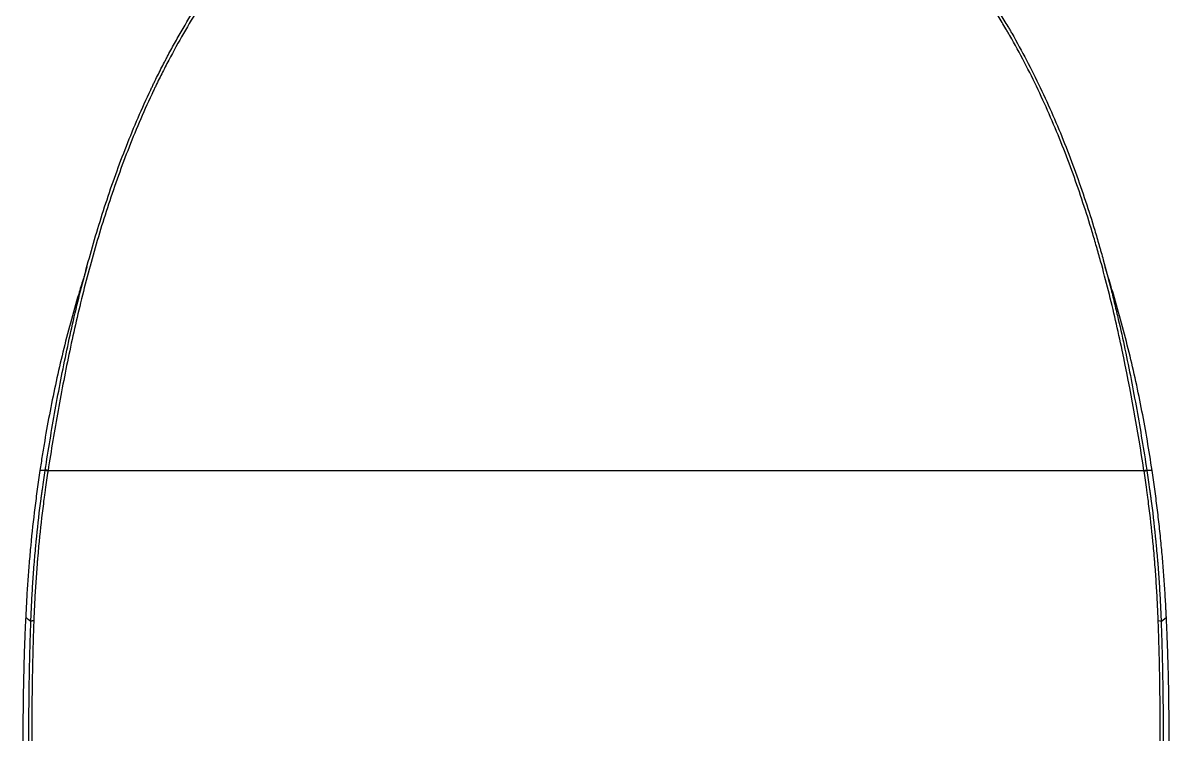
# Model space of a CAD drawing. Header units: millimetres. Extents: x -33000 to 294000, y 0 to 42408.
# Drawn here: x 240033 to 240429.5, y 16913.7 to 17159.7 of the extents above; entities that cross this region are included whole.
import ezdxf

# ---------------------------------------------------------------- set-up
doc = ezdxf.new("R2010")
doc.units = ezdxf.units.MM
doc.header["$LTSCALE"] = 50
doc.layers.add('arch', color=8, linetype='Continuous')

# ---------------------------------------------------------------- blocks, each defined once
blk = doc.blocks.new('A$C154C3404')
at = {"linetype": 'Continuous'}
blk.add_line((-408.12, 195.5), (-409.52, 197.31), dxfattribs=at)
blk.add_ellipse((-408.07, 194.5), major_axis=(0.039, -0.999), ratio=0.187894, start_param=3.19007, end_param=4.704965, dxfattribs=at)
for points, knots in [([(-369.45, 198.25), (-372.71, 198.26), (-375.99, 198.24), (-382.59, 198.17), (-385.91, 198.11), (-392.59, 197.96), (-395.95, 197.86), (-400.17, 197.71), (-401.02, 197.68), (-402.71, 197.61), (-403.56, 197.58), (-406.11, 197.47), (-407.81, 197.4), (-409.52, 197.31)], [0, 0, 0, 0, 0.25, 0.25, 0.5, 0.5, 0.75, 0.75, 0.8125, 0.8125, 0.875, 0.875, 1, 1, 1, 1]), ([(-434.4, 195.57), (-436.56, 195.36), (-438.73, 195.13), (-443.05, 194.66), (-445.21, 194.41), (-449.52, 193.88), (-451.68, 193.6), (-455.99, 193.01), (-458.14, 192.7), (-460.29, 192.38)], [0, 0, 0, 0, 0.25, 0.25, 0.5, 0.5, 0.75, 0.75, 1, 1, 1, 1]), ([(-460.29, 190.57), (-458.11, 190.91), (-455.94, 191.23), (-453.22, 191.6), (-452.67, 191.68), (-451.58, 191.83), (-449.95, 192.04), (-448.32, 192.25), (-442.87, 192.93), (-438.52, 193.4), (-433.07, 193.91), (-431.98, 194.01), (-430.35, 194.15), (-429.8, 194.2), (-428.72, 194.29), (-427.08, 194.42), (-425.45, 194.54), (-423.28, 194.7), (-422.19, 194.77), (-418.94, 194.98), (-416.77, 195.1), (-412.44, 195.32), (-410.28, 195.41), (-408.12, 195.5)], [0, 0, 0, 0, 0.125, 0.125, 0.15625, 0.15625, 0.1875, 0.25, 0.25, 0.5, 0.5, 0.5625, 0.5625, 0.59375, 0.59375, 0.625, 0.6875, 0.6875, 0.75, 0.75, 0.875, 0.875, 1, 1, 1, 1]), ([(-408.26, 194.5), (-410.41, 194.42), (-412.56, 194.32), (-416.87, 194.1), (-419.02, 193.98), (-422.26, 193.77), (-423.34, 193.7), (-425.5, 193.55), (-427.12, 193.42), (-428.75, 193.29), (-429.83, 193.2), (-430.37, 193.16), (-432, 193.02), (-433.08, 192.92), (-438.49, 192.41), (-442.83, 191.94), (-448.24, 191.26), (-449.87, 191.05), (-451.49, 190.84), (-452.58, 190.69), (-453.12, 190.62), (-455.83, 190.24), (-457.99, 189.92), (-460.15, 189.58)], [0, 0, 0, 0, 0.125, 0.125, 0.25, 0.25, 0.3125, 0.3125, 0.375, 0.40625, 0.40625, 0.4375, 0.4375, 0.5, 0.5, 0.75, 0.75, 0.8125, 0.84375, 0.84375, 0.875, 0.875, 1, 1, 1, 1]), ([(-409.52, 197.31), (-410.04, 197.29), (-410.55, 197.26), (-411.59, 197.21), (-412.11, 197.18), (-413.66, 197.1), (-414.69, 197.05), (-417.8, 196.87), (-419.87, 196.74), (-422.99, 196.53), (-424.02, 196.45), (-426.1, 196.29), (-427.13, 196.21), (-430.25, 195.95), (-432.32, 195.77), (-434.4, 195.57)], [0, 0, 0, 0, 0.0625, 0.0625, 0.125, 0.125, 0.25, 0.25, 0.5, 0.5, 0.625, 0.625, 0.75, 0.75, 1, 1, 1, 1]), ([(-366.19, 195.19), (-369.63, 195.2), (-373.08, 195.2), (-380.03, 195.15), (-383.52, 195.11), (-388.78, 195.03), (-390.54, 195), (-394.06, 194.92), (-395.82, 194.88), (-398.48, 194.81), (-399.36, 194.79), (-401.14, 194.74), (-402.03, 194.71), (-404.69, 194.63), (-406.47, 194.57), (-408.26, 194.5)], [0, 0, 0, 0, 0.25, 0.25, 0.5, 0.5, 0.625, 0.625, 0.75, 0.75, 0.8125, 0.8125, 0.875, 0.875, 1, 1, 1, 1]), ([(-408.12, 195.5), (-406.33, 195.57), (-404.54, 195.63), (-401.86, 195.71), (-400.97, 195.74), (-399.19, 195.79), (-398.3, 195.81), (-395.63, 195.88), (-393.86, 195.92), (-390.32, 196), (-388.56, 196.03), (-383.28, 196.11), (-379.77, 196.15), (-372.8, 196.2), (-369.33, 196.2), (-365.87, 196.19)], [0, 0, 0, 0, 0.125, 0.125, 0.1875, 0.1875, 0.25, 0.25, 0.375, 0.375, 0.5, 0.5, 0.75, 0.75, 1, 1, 1, 1]), ([(-252.99, 196.56), (-262.7, 196.8), (-272.4, 196.99), (-286.96, 197.25), (-291.81, 197.33), (-301.51, 197.49), (-306.37, 197.56), (-316.07, 197.7), (-320.92, 197.76), (-330.63, 197.89), (-335.48, 197.94), (-342.76, 198.03), (-345.19, 198.05), (-348.83, 198.09), (-350.04, 198.1), (-352.46, 198.13), (-353.68, 198.14), (-357.32, 198.18), (-359.74, 198.2), (-363.38, 198.23), (-364.6, 198.24), (-367.02, 198.25), (-368.24, 198.25), (-369.45, 198.25)], [0, 0, 0, 0, 0.25, 0.25, 0.375, 0.375, 0.5, 0.5, 0.625, 0.625, 0.75, 0.75, 0.8125, 0.8125, 0.84375, 0.84375, 0.875, 0.875, 0.9375, 0.9375, 0.96875, 0.96875, 1, 1, 1, 1]), ([(-704.57, 0), (-704.57, 1.78), (-704.51, 5.32), (-704.25, 10.61), (-703.82, 15.87), (-703.42, 19.36), (-702.95, 22.84), (-702.42, 26.3), (-701.45, 31.47), (-700.68, 34.9), (-699.84, 38.31), (-699.39, 40.01), (-698.42, 43.41), (-697.91, 45.1), (-697.08, 47.62), (-696.8, 48.47), (-696.44, 49.52), (-696.36, 49.73), (-696.22, 50.15), (-696.14, 50.36), (-695.92, 50.98), (-695.77, 51.4), (-695, 53.49), (-693.71, 56.79), (-692.31, 60.03), (-690.85, 63.23), (-689.34, 66.41), (-686.9, 71.07), (-684.29, 75.64), (-682.45, 78.63), (-679.6, 83.06), (-677.6, 85.95), (-674.44, 90.21), (-673.36, 91.61), (-671.99, 93.35), (-671.71, 93.7), (-671.29, 94.22), (-671.15, 94.39), (-670.87, 94.73), (-670.73, 94.91), (-670.02, 95.77), (-669.45, 96.45), (-667.73, 98.48), (-666.56, 99.82), (-665.07, 101.47), (-664.48, 102.13), (-663.27, 103.43), (-662.36, 104.4), (-660.51, 106.33), (-659.26, 107.59), (-657.37, 109.46), (-656.73, 110.08), (-655.77, 111), (-655.45, 111.31), (-654.8, 111.92), (-654.48, 112.23), (-651.56, 114.95), (-648.91, 117.3), (-643.51, 121.87), (-640.76, 124.09), (-635.16, 128.38), (-632.31, 130.46), (-626.52, 134.5), (-623.58, 136.45), (-619.09, 139.29), (-617.58, 140.22), (-615.31, 141.6), (-614.17, 142.28), (-613.02, 142.95), (-612.25, 143.4), (-611.87, 143.62), (-608.41, 145.61), (-605.3, 147.31), (-599.04, 150.59), (-595.88, 152.17), (-589.52, 155.21), (-586.31, 156.66), (-579.86, 159.47), (-576.61, 160.82), (-570.06, 163.42), (-566.77, 164.67), (-556.83, 168.27), (-550.13, 170.48), (-541.67, 173.04), (-539.97, 173.54), (-537.84, 174.15), (-537.42, 174.27), (-536.57, 174.52), (-536.14, 174.64), (-534.86, 175), (-534.01, 175.24), (-529.74, 176.42), (-526.32, 177.32), (-522.03, 178.41), (-521.17, 178.62), (-519.45, 179.05), (-518.59, 179.26), (-516.01, 179.88), (-514.29, 180.29), (-509.11, 181.49), (-505.66, 182.25), (-495.28, 184.46), (-488.33, 185.81), (-474.4, 188.31), (-467.42, 189.47), (-460.42, 190.55)], [0, 0, 0, 0, 0.015625, 0.03125, 0.046875, 0.0625, 0.0625, 0.078125, 0.09375, 0.109375, 0.109375, 0.125, 0.125, 0.140625, 0.140625, 0.148437, 0.148437, 0.150391, 0.150391, 0.152344, 0.152344, 0.15625, 0.15625, 0.171875, 0.1875, 0.1875, 0.203125, 0.21875, 0.234375, 0.25, 0.25, 0.28125, 0.28125, 0.296875, 0.296875, 0.300781, 0.300781, 0.302734, 0.302734, 0.304687, 0.304687, 0.3125, 0.3125, 0.328125, 0.328125, 0.332031, 0.335937, 0.34375, 0.34375, 0.359375, 0.359375, 0.367187, 0.367187, 0.371094, 0.371094, 0.375, 0.375, 0.40625, 0.40625, 0.4375, 0.4375, 0.46875, 0.46875, 0.5, 0.5, 0.515625, 0.515625, 0.523437, 0.527344, 0.527344, 0.53125, 0.53125, 0.5625, 0.5625, 0.59375, 0.59375, 0.625, 0.625, 0.65625, 0.65625, 0.6875, 0.6875, 0.75, 0.75, 0.765625, 0.765625, 0.769531, 0.769531, 0.773437, 0.773437, 0.78125, 0.78125, 0.8125, 0.8125, 0.820312, 0.820312, 0.828125, 0.828125, 0.84375, 0.84375, 0.875, 0.875, 0.9375, 0.9375, 1, 1, 1, 1]), ([(-460.29, 192.38), (-467.17, 191.35), (-474.02, 190.19), (-484.24, 188.22), (-487.63, 187.52), (-494.4, 186.04), (-497.78, 185.26), (-504.51, 183.61), (-507.87, 182.75), (-514.56, 180.93), (-517.9, 179.99), (-523.48, 178.34), (-525.72, 177.65), (-527.97, 176.95)], [0, 0, 0, 0, 0.299558, 0.299558, 0.449337, 0.449337, 0.599116, 0.599116, 0.748895, 0.748895, 0.898674, 0.898674, 1, 1, 1, 1]), ([(-460.29, 189.56), (-460.3, 189.63), (-460.31, 189.69), (-460.32, 189.81), (-460.33, 189.87), (-460.35, 189.99), (-460.36, 190.04), (-460.37, 190.15), (-460.38, 190.2), (-460.39, 190.29), (-460.4, 190.33), (-460.41, 190.4), (-460.41, 190.43), (-460.42, 190.49), (-460.42, 190.51), (-460.42, 190.54), (-460.42, 190.55), (-460.42, 190.55)], [0, 0, 0, 0, 0.125, 0.125, 0.25, 0.25, 0.375, 0.375, 0.5, 0.5, 0.625, 0.625, 0.75, 0.75, 0.875, 0.875, 1, 1, 1, 1]), ([(-460.15, 189.58), (-460.16, 189.65), (-460.17, 189.71), (-460.19, 189.83), (-460.2, 189.89), (-460.22, 190.01), (-460.22, 190.06), (-460.24, 190.17), (-460.25, 190.22), (-460.26, 190.31), (-460.26, 190.35), (-460.27, 190.42), (-460.28, 190.46), (-460.28, 190.51), (-460.29, 190.53), (-460.29, 190.56), (-460.29, 190.57), (-460.29, 190.57)], [0, 0, 0, 0, 0.125, 0.125, 0.25, 0.25, 0.375, 0.375, 0.5, 0.5, 0.625, 0.625, 0.75, 0.75, 0.875, 0.875, 1, 1, 1, 1]), ([(-460.29, 189.56), (-474.22, 187.41), (-488.09, 184.96), (-505.3, 181.31), (-508.74, 180.55), (-515.6, 178.97), (-519.02, 178.14), (-525.85, 176.42), (-529.25, 175.52), (-533.5, 174.35), (-534.77, 173.99), (-536.05, 173.63), (-536.9, 173.39), (-537.32, 173.27), (-539.44, 172.66), (-541.13, 172.16), (-549.56, 169.61), (-556.24, 167.42), (-566.14, 163.84), (-569.43, 162.6), (-575.95, 160.02), (-579.19, 158.68), (-585.62, 155.89), (-588.82, 154.44), (-595.16, 151.42), (-598.3, 149.86), (-604.55, 146.6), (-607.64, 144.91), (-611.09, 142.93), (-611.47, 142.71), (-612.24, 142.26), (-613.38, 141.59), (-616.04, 140.01), (-618.3, 138.63), (-622.77, 135.8), (-625.7, 133.86), (-631.48, 129.85), (-634.32, 127.78), (-639.91, 123.51), (-642.65, 121.31), (-648.03, 116.77), (-650.68, 114.43), (-653.59, 111.72), (-653.91, 111.42), (-654.55, 110.81), (-654.87, 110.5), (-655.83, 109.59), (-656.47, 108.97), (-658.36, 107.11), (-659.61, 105.86), (-663.28, 102.03), (-665.66, 99.41), (-668.52, 96.04), (-669.23, 95.2), (-669.93, 94.34), (-670.21, 94), (-670.35, 93.83), (-670.77, 93.31), (-672.16, 91.59), (-674.58, 88.44), (-677.66, 84.16), (-679.61, 81.25), (-681.5, 78.31), (-683.35, 75.34), (-685.95, 70.79), (-688.39, 66.15), (-689.9, 62.99), (-691.36, 59.8), (-692.76, 56.57), (-694.04, 53.28), (-694.81, 51.21), (-694.96, 50.79), (-695.18, 50.17), (-695.26, 49.96), (-695.41, 49.54), (-695.77, 48.49), (-696.13, 47.45), (-696.95, 44.93), (-697.47, 43.24), (-698.43, 39.86), (-698.88, 38.17), (-699.72, 34.77), (-700.49, 31.35), (-701.47, 26.21), (-701.99, 22.75), (-702.46, 19.29), (-702.86, 15.81), (-703.29, 10.57), (-703.55, 5.3), (-703.61, 1.77), (-703.61, 0)], [0, 0, 0, 0, 0.125, 0.125, 0.15625, 0.15625, 0.1875, 0.1875, 0.21875, 0.21875, 0.226563, 0.230469, 0.230469, 0.234375, 0.234375, 0.25, 0.25, 0.3125, 0.3125, 0.34375, 0.34375, 0.375, 0.375, 0.40625, 0.40625, 0.4375, 0.4375, 0.46875, 0.46875, 0.472656, 0.472656, 0.476563, 0.484375, 0.5, 0.5, 0.53125, 0.53125, 0.5625, 0.5625, 0.59375, 0.59375, 0.625, 0.625, 0.628906, 0.628906, 0.632813, 0.632813, 0.640625, 0.640625, 0.65625, 0.65625, 0.6875, 0.6875, 0.695313, 0.697266, 0.697266, 0.699219, 0.699219, 0.703125, 0.71875, 0.734375, 0.75, 0.75, 0.765625, 0.78125, 0.796875, 0.8125, 0.8125, 0.828125, 0.84375, 0.84375, 0.847656, 0.847656, 0.849609, 0.849609, 0.851563, 0.859375, 0.859375, 0.875, 0.875, 0.890625, 0.890625, 0.90625, 0.921875, 0.9375, 0.9375, 0.953125, 0.96875, 0.984375, 1, 1, 1, 1]), ([(-460.42, -190.55), (-467.39, -189.47), (-474.34, -188.32), (-488.18, -185.84), (-495.08, -184.5), (-508.8, -181.59), (-515.63, -180.02), (-529.21, -176.6), (-535.97, -174.74), (-546.03, -171.72), (-549.37, -170.67), (-556.02, -168.49), (-559.34, -167.35), (-565.95, -164.97), (-569.23, -163.74), (-575.78, -161.16), (-579.04, -159.81), (-585.53, -157.01), (-588.76, -155.56), (-592.37, -153.85), (-592.77, -153.65), (-593.57, -153.27), (-593.97, -153.08), (-595.17, -152.5), (-595.97, -152.1), (-598.35, -150.92), (-599.94, -150.11), (-601.91, -149.09), (-602.3, -148.88), (-603.09, -148.47), (-603.48, -148.26), (-604.66, -147.63), (-607, -146.37), (-609.33, -145.07), (-613.95, -142.43), (-616.99, -140.61), (-622.99, -136.83), (-625.95, -134.88), (-630.33, -131.85), (-631.78, -130.82), (-633.58, -129.51), (-633.94, -129.25), (-634.65, -128.72), (-635.01, -128.46), (-636.08, -127.66), (-639.63, -124.99), (-643.09, -122.21), (-648.52, -117.64), (-651.18, -115.29), (-654.11, -112.57), (-654.43, -112.27), (-655.08, -111.66), (-655.4, -111.35), (-656.37, -110.43), (-657.01, -109.81), (-658.91, -107.95), (-660.16, -106.68), (-663.85, -102.85), (-666.24, -100.22), (-669.12, -96.84), (-669.98, -95.82), (-670.82, -94.79), (-671.38, -94.1), (-671.66, -93.75), (-673.05, -92.02), (-675.22, -89.21), (-678.32, -84.92), (-680.28, -82), (-682.19, -79.05), (-683.11, -77.55), (-684.91, -74.54), (-686.66, -71.5), (-689.12, -66.84), (-690.64, -63.67), (-692.11, -60.47), (-692.82, -58.85), (-694.18, -55.59), (-694.82, -53.94), (-695.6, -51.86), (-695.75, -51.44), (-696.05, -50.6), (-696.2, -50.18), (-696.64, -48.92), (-697.07, -47.65), (-697.49, -46.38), (-697.76, -45.54), (-697.89, -45.11), (-698.29, -43.83), (-698.54, -42.98), (-699.28, -40.42), (-699.74, -38.7), (-700.59, -35.25), (-701.39, -31.79), (-702.05, -28.29), (-702.39, -26.32), (-702.43, -26.1), (-702.5, -25.66), (-702.54, -25.44), (-702.64, -24.78), (-702.85, -23.46), (-703.3, -20.38), (-703.81, -15.97), (-704.25, -10.66), (-704.51, -5.34), (-704.57, -1.78), (-704.57, 0)], [0, 0, 0, 0, 0.0625, 0.0625, 0.125, 0.125, 0.1875, 0.1875, 0.25, 0.25, 0.28125, 0.28125, 0.3125, 0.3125, 0.34375, 0.34375, 0.375, 0.375, 0.40625, 0.40625, 0.410156, 0.410156, 0.414063, 0.414063, 0.421875, 0.421875, 0.4375, 0.4375, 0.441406, 0.441406, 0.445313, 0.445313, 0.453125, 0.46875, 0.46875, 0.5, 0.5, 0.53125, 0.53125, 0.546875, 0.546875, 0.550781, 0.550781, 0.554688, 0.554688, 0.5625, 0.59375, 0.59375, 0.625, 0.625, 0.628906, 0.628906, 0.632813, 0.632813, 0.640625, 0.640625, 0.65625, 0.65625, 0.6875, 0.6875, 0.695313, 0.699219, 0.699219, 0.703125, 0.703125, 0.71875, 0.734375, 0.75, 0.75, 0.765625, 0.765625, 0.78125, 0.796875, 0.8125, 0.8125, 0.828125, 0.828125, 0.84375, 0.84375, 0.847656, 0.847656, 0.851563, 0.851563, 0.859375, 0.863281, 0.863281, 0.867188, 0.867188, 0.875, 0.875, 0.890625, 0.890625, 0.90625, 0.921875, 0.921875, 0.923828, 0.923828, 0.925781, 0.925781, 0.929688, 0.9375, 0.953125, 0.96875, 0.984375, 1, 1, 1, 1]), ([(-703.61, 0), (-703.61, -1.78), (-703.55, -5.33), (-703.29, -10.62), (-702.86, -15.88), (-702.45, -19.37), (-701.98, -22.84), (-701.45, -26.31), (-700.47, -31.48), (-699.3, -36.62), (-698.39, -40.03), (-697.41, -43.42), (-696.89, -45.11), (-696.06, -47.64), (-695.78, -48.48), (-695.41, -49.53), (-695.34, -49.74), (-695.19, -50.16), (-695.11, -50.37), (-694.89, -51), (-694.73, -51.41), (-693.96, -53.5), (-693.31, -55.15), (-691.96, -58.41), (-691.25, -60.03), (-689.78, -63.23), (-688.26, -66.4), (-685.8, -71.06), (-684.05, -74.1), (-682.25, -77.11), (-681.32, -78.6), (-679.41, -81.55), (-677.45, -84.47), (-674.34, -88.76), (-672.17, -91.56), (-670.92, -93.12), (-670.78, -93.29), (-670.5, -93.64), (-670.36, -93.81), (-669.94, -94.33), (-669.09, -95.36), (-668.24, -96.38), (-665.35, -99.75), (-662.96, -102.38), (-659.26, -106.21), (-658.01, -107.46), (-656.42, -109.02), (-655.94, -109.48), (-655.46, -109.94), (-655.14, -110.25), (-654.98, -110.4), (-654.17, -111.17), (-653.52, -111.78), (-650.27, -114.79), (-647.62, -117.13), (-642.21, -121.66), (-639.47, -123.86), (-633.87, -128.11), (-631.03, -130.17), (-625.26, -134.16), (-622.33, -136.09), (-616.39, -139.82), (-613.37, -141.62), (-607.26, -145.11), (-604.17, -146.8), (-599.47, -149.24), (-597.1, -150.45), (-594.52, -151.71), (-593.52, -152.19), (-593.12, -152.39), (-592.92, -152.48), (-592.32, -152.77), (-588.72, -154.48), (-585.1, -156.12), (-578.63, -158.91), (-575.38, -160.25), (-568.84, -162.82), (-565.56, -164.05), (-558.97, -166.42), (-555.66, -167.56), (-549.02, -169.74), (-545.69, -170.79), (-535.65, -173.8), (-528.92, -175.64), (-515.37, -179.06), (-508.55, -180.62), (-494.86, -183.52), (-487.98, -184.86), (-474.17, -187.34), (-467.24, -188.49), (-460.29, -189.56)], [0, 0, 0, 0, 0.015625, 0.03125, 0.046875, 0.0625, 0.0625, 0.078125, 0.09375, 0.109375, 0.125, 0.125, 0.140625, 0.140625, 0.148438, 0.148438, 0.150391, 0.150391, 0.152344, 0.152344, 0.15625, 0.15625, 0.171875, 0.171875, 0.1875, 0.1875, 0.203125, 0.21875, 0.234375, 0.234375, 0.25, 0.25, 0.265625, 0.28125, 0.296875, 0.296875, 0.298828, 0.298828, 0.300781, 0.300781, 0.304688, 0.3125, 0.3125, 0.34375, 0.34375, 0.359375, 0.359375, 0.363281, 0.365234, 0.365234, 0.367188, 0.367188, 0.375, 0.375, 0.40625, 0.40625, 0.4375, 0.4375, 0.46875, 0.46875, 0.5, 0.5, 0.53125, 0.53125, 0.5625, 0.5625, 0.578125, 0.585938, 0.587891, 0.587891, 0.589844, 0.589844, 0.59375, 0.625, 0.625, 0.65625, 0.65625, 0.6875, 0.6875, 0.71875, 0.71875, 0.75, 0.75, 0.8125, 0.8125, 0.875, 0.875, 0.9375, 0.9375, 1, 1, 1, 1]), ([(-527.96, -176.95), (-527.42, -177.12), (-526.04, -177.55), (-524.66, -177.97), (-522.99, -178.47), (-522.16, -178.72), (-517.99, -179.96), (-514.65, -180.91), (-507.94, -182.73), (-504.58, -183.59), (-497.83, -185.25), (-494.45, -186.03), (-487.67, -187.51), (-484.26, -188.21), (-477.44, -189.53), (-474.02, -190.15), (-469.73, -190.88), (-468.88, -191.02), (-467.16, -191.31), (-464.59, -191.72), (-462.01, -192.12), (-460.29, -192.38)], [0, 0, 0, 0, 0.024756, 0.062266, 0.062266, 0.099775, 0.099775, 0.249812, 0.249812, 0.39985, 0.39985, 0.549887, 0.549887, 0.699925, 0.699925, 0.849962, 0.849962, 0.887472, 0.887472, 0.924981, 1, 1, 1, 1]), ([(-460.29, -189.56), (-460.3, -189.62), (-460.31, -189.69), (-460.32, -189.81), (-460.33, -189.87), (-460.35, -189.99), (-460.36, -190.04), (-460.37, -190.15), (-460.38, -190.2), (-460.39, -190.29), (-460.4, -190.33), (-460.41, -190.4), (-460.41, -190.43), (-460.42, -190.49), (-460.42, -190.51), (-460.42, -190.54), (-460.42, -190.55), (-460.42, -190.55)], [0, 0, 0, 0, 0.125, 0.125, 0.25, 0.25, 0.375, 0.375, 0.5, 0.5, 0.625, 0.625, 0.75, 0.75, 0.875, 0.875, 1, 1, 1, 1]), ([(-460.15, -189.58), (-460.16, -189.65), (-460.17, -189.71), (-460.19, -189.83), (-460.2, -189.89), (-460.22, -190.01), (-460.22, -190.06), (-460.24, -190.17), (-460.25, -190.22), (-460.26, -190.31), (-460.26, -190.35), (-460.27, -190.42), (-460.28, -190.45), (-460.28, -190.51), (-460.29, -190.53), (-460.29, -190.56), (-460.29, -190.57), (-460.29, -190.57)], [0, 0, 0, 0, 0.125, 0.125, 0.25, 0.25, 0.375, 0.375, 0.5, 0.5, 0.625, 0.625, 0.75, 0.75, 0.875, 0.875, 1, 1, 1, 1]), ([(-460.15, -189.58), (-457.99, -189.92), (-455.83, -190.24), (-453.12, -190.61), (-452.58, -190.69), (-451.49, -190.84), (-449.87, -191.05), (-448.24, -191.26), (-442.83, -191.93), (-438.5, -192.41), (-433.08, -192.92), (-432, -193.02), (-430.37, -193.16), (-429.83, -193.2), (-428.75, -193.29), (-427.12, -193.42), (-425.5, -193.54), (-423.34, -193.7), (-422.26, -193.77), (-419.02, -193.98), (-416.87, -194.1), (-412.56, -194.32), (-410.41, -194.41), (-408.26, -194.5)], [0, 0, 0, 0, 0.125, 0.125, 0.15625, 0.15625, 0.1875, 0.25, 0.25, 0.5, 0.5, 0.5625, 0.5625, 0.59375, 0.59375, 0.625, 0.6875, 0.6875, 0.75, 0.75, 0.875, 0.875, 1, 1, 1, 1]), ([(-408.12, -195.5), (-410.28, -195.41), (-412.44, -195.32), (-416.77, -195.1), (-418.94, -194.98), (-422.2, -194.77), (-423.28, -194.7), (-425.45, -194.54), (-427.08, -194.42), (-428.72, -194.29), (-429.81, -194.2), (-430.35, -194.15), (-431.98, -194.01), (-433.07, -193.91), (-438.52, -193.4), (-442.87, -192.93), (-448.32, -192.25), (-449.95, -192.04), (-451.58, -191.82), (-452.67, -191.68), (-453.22, -191.6), (-455.94, -191.22), (-458.11, -190.91), (-460.29, -190.57)], [0, 0, 0, 0, 0.125, 0.125, 0.25, 0.25, 0.3125, 0.3125, 0.375, 0.40625, 0.40625, 0.4375, 0.4375, 0.5, 0.5, 0.75, 0.75, 0.8125, 0.84375, 0.84375, 0.875, 0.875, 1, 1, 1, 1]), ([(-460.29, -192.38), (-458.14, -192.7), (-455.99, -193.01), (-451.68, -193.59), (-449.52, -193.87), (-443.05, -194.67), (-438.73, -195.15), (-434.4, -195.57)], [0, 0, 0, 0, 0.25, 0.25, 0.5, 0.5, 1, 1, 1, 1]), ([(-434.4, -195.57), (-432.32, -195.77), (-430.25, -195.95), (-427.13, -196.21), (-426.1, -196.29), (-424.02, -196.45), (-422.98, -196.52), (-419.87, -196.74), (-417.8, -196.87), (-413.66, -197.1), (-411.59, -197.21), (-409.52, -197.31)], [0, 0, 0, 0, 0.25, 0.25, 0.375, 0.375, 0.5, 0.5, 0.75, 0.75, 1, 1, 1, 1]), ([(-409.52, -197.31), (-407.81, -197.4), (-406.11, -197.47), (-403.56, -197.58), (-402.71, -197.61), (-401.02, -197.68), (-400.17, -197.71), (-395.95, -197.86), (-392.59, -197.95), (-385.91, -198.11), (-382.59, -198.17), (-375.99, -198.24), (-372.71, -198.26), (-369.45, -198.25)], [0, 0, 0, 0, 0.125, 0.125, 0.1875, 0.1875, 0.25, 0.25, 0.5, 0.5, 0.75, 0.75, 1, 1, 1, 1]), ([(-408.26, -194.5), (-408.26, -194.56), (-408.26, -194.63), (-408.26, -194.75), (-408.26, -194.81), (-408.26, -194.93), (-408.26, -194.98), (-408.25, -195.09), (-408.24, -195.14), (-408.23, -195.23), (-408.22, -195.27), (-408.21, -195.35), (-408.2, -195.38), (-408.18, -195.43), (-408.17, -195.45), (-408.14, -195.48), (-408.13, -195.49), (-408.12, -195.5)], [0, 0, 0, 0, 0.125, 0.125, 0.25, 0.25, 0.375, 0.375, 0.5, 0.5, 0.625, 0.625, 0.75, 0.75, 0.875, 0.875, 1, 1, 1, 1]), ([(-408.26, -194.5), (-406.48, -194.57), (-404.69, -194.63), (-402.03, -194.71), (-401.14, -194.74), (-399.36, -194.79), (-398.48, -194.81), (-395.82, -194.88), (-394.06, -194.92), (-390.54, -195), (-388.78, -195.03), (-383.52, -195.11), (-380.03, -195.15), (-373.08, -195.2), (-369.63, -195.2), (-366.19, -195.19)], [0, 0, 0, 0, 0.125, 0.125, 0.1875, 0.1875, 0.25, 0.25, 0.375, 0.375, 0.5, 0.5, 0.75, 0.75, 1, 1, 1, 1]), ([(-365.87, -196.19), (-369.33, -196.2), (-372.8, -196.19), (-379.78, -196.15), (-383.28, -196.11), (-388.56, -196.03), (-390.32, -195.99), (-393.86, -195.92), (-395.63, -195.88), (-398.3, -195.81), (-399.19, -195.79), (-400.97, -195.74), (-401.86, -195.71), (-404.54, -195.63), (-406.33, -195.57), (-408.12, -195.5)], [0, 0, 0, 0, 0.25, 0.25, 0.5, 0.5, 0.625, 0.625, 0.75, 0.75, 0.8125, 0.8125, 0.875, 0.875, 1, 1, 1, 1]), ([(-369.45, -198.25), (-368.24, -198.25), (-367.02, -198.25), (-364.6, -198.24), (-363.38, -198.23), (-359.74, -198.2), (-357.32, -198.18), (-353.68, -198.14), (-352.46, -198.13), (-350.04, -198.1), (-348.83, -198.09), (-345.19, -198.05), (-342.76, -198.02), (-335.48, -197.94), (-330.63, -197.89), (-320.92, -197.76), (-316.07, -197.7), (-306.37, -197.56), (-301.51, -197.48), (-291.81, -197.33), (-286.96, -197.25), (-272.4, -196.99), (-262.69, -196.8), (-252.99, -196.56)], [0, 0, 0, 0, 0.03125, 0.03125, 0.0625, 0.0625, 0.125, 0.125, 0.15625, 0.15625, 0.1875, 0.1875, 0.25, 0.25, 0.375, 0.375, 0.5, 0.5, 0.625, 0.625, 0.75, 0.75, 1, 1, 1, 1])]:
    blk.add_open_spline(points, degree=3, knots=knots, dxfattribs=at)
for points, degree in [([(-460.42, 190.55), (-460.38, 190.56), (-460.33, 190.56), (-460.29, 190.57)], 3), ([(-460.29, 192.38), (-460.29, 191.78), (-460.29, 191.18), (-460.29, 190.57)], 3), ([(-460.15, 189.58), (-460.2, 189.58), (-460.24, 189.57), (-460.29, 189.56)], 3), ([(-460.29, 0), (-460.29, 189.56)], 1), ([(-527.96, 176.95), (-529.46, 176.48), (-530.99, 176.07)], 2), ([(-460.29, -189.56), (-460.29, 0)], 1), ([(-530.99, -176.07), (-529.46, -176.48), (-527.96, -176.95)], 2), ([(-460.29, -189.56), (-460.24, -189.57), (-460.2, -189.58), (-460.15, -189.58)], 3), ([(-460.29, -190.57), (-460.33, -190.56), (-460.38, -190.56), (-460.42, -190.55)], 3), ([(-460.29, -190.57), (-460.29, -191.17), (-460.29, -191.78), (-460.29, -192.38)], 3), ([(-408.12, -195.5), (-408.59, -196.1), (-409.05, -196.71), (-409.52, -197.31)], 3)]:
    blk.add_open_spline(points, degree=degree, dxfattribs=at)

msp = doc.modelspace()

# ---------------------------------------------------------------- block references
at = {"layer": 'arch', "ltscale": 25, "rotation": 270}
msp.add_blockref('A$C154C3404', (240231.21, 16544.6), dxfattribs=at)

doc.saveas('drawing.dxf')
